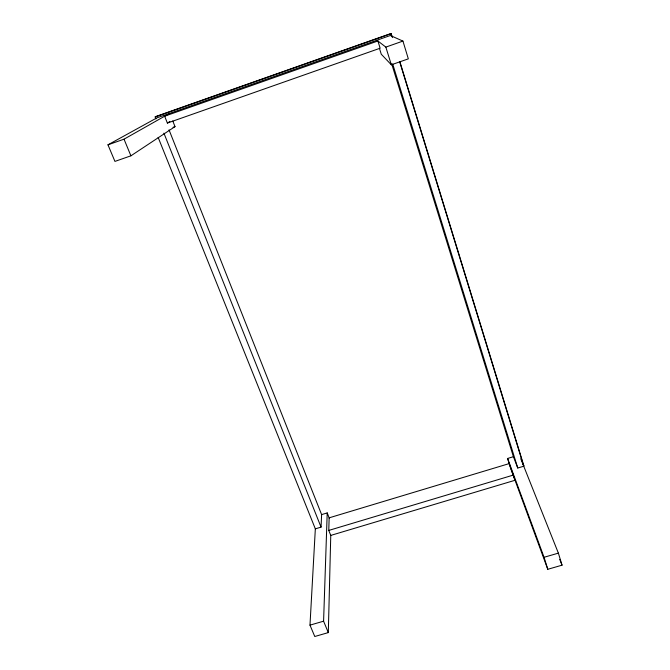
<?xml version="1.0" encoding="UTF-8"?>
<svg xmlns="http://www.w3.org/2000/svg" width="670" height="670" viewBox="0 0 670 670"><rect width="100%" height="100%" fill="white"/><g stroke="black" fill="none" stroke-linecap="round" stroke-linejoin="round"><path stroke-width="1" d="M315.344 528.731L309.984 625.135L314.766 636.5L328.308 632.597L330.762 535.288M328.777 530.422L329.146 517.835L509.192 463.598L515.037 480.273L330.754 535.414L328.777 530.422L513.413 475.055M328.308 632.597L323.585 621.191L327.211 512.919L321.617 514.602L321.056 527.131L315.335 528.848L158.154 137.409M379.404 48.223L381.272 54.22L391.33 64.797L408.332 58.851L402.938 41.088L390.342 35.493L156.973 117.828L107.962 144.829L114.939 161.403L130.91 155.817L175.012 126.63L172.76 120.927M167.374 123.062L380.15 48.215L377.897 40.996L164.661 116.203L167.374 123.062L169.887 121.53M107.962 144.829L124.025 139.176L169.761 113.314M155.942 118.883L155.164 116.948L156.236 116.371L390.978 33.5L392.486 37.612M155.164 116.948L391.255 33.609M376.909 40.233L385.845 47.101L402.938 41.088M173.053 127.317L175.012 126.63M520.749 458.707L558.378 553.135L562.038 565.178L547.784 569.291L510.791 468.707L507.592 458.464L513.421 456.706L517.759 468.02L523.747 466.228L399.58 61.506M309.984 625.135L323.585 621.191M507.592 458.464L544.057 557.281L558.378 553.135M124.025 139.176L130.91 155.817M522.994 463.648L523.881 465.885L399.856 61.623M163.916 133.162L321.056 527.131M559.726 559.358L562.038 565.178M169.024 129.838L321.617 514.602M327.211 512.919L329.322 518.27M392.679 63.952L517.759 468.02M391.674 63.868L513.413 456.706M385.845 47.101L391.33 64.797M544.057 557.281L547.784 569.291M390.978 33.5L391.9 36.498"/></g></svg>
